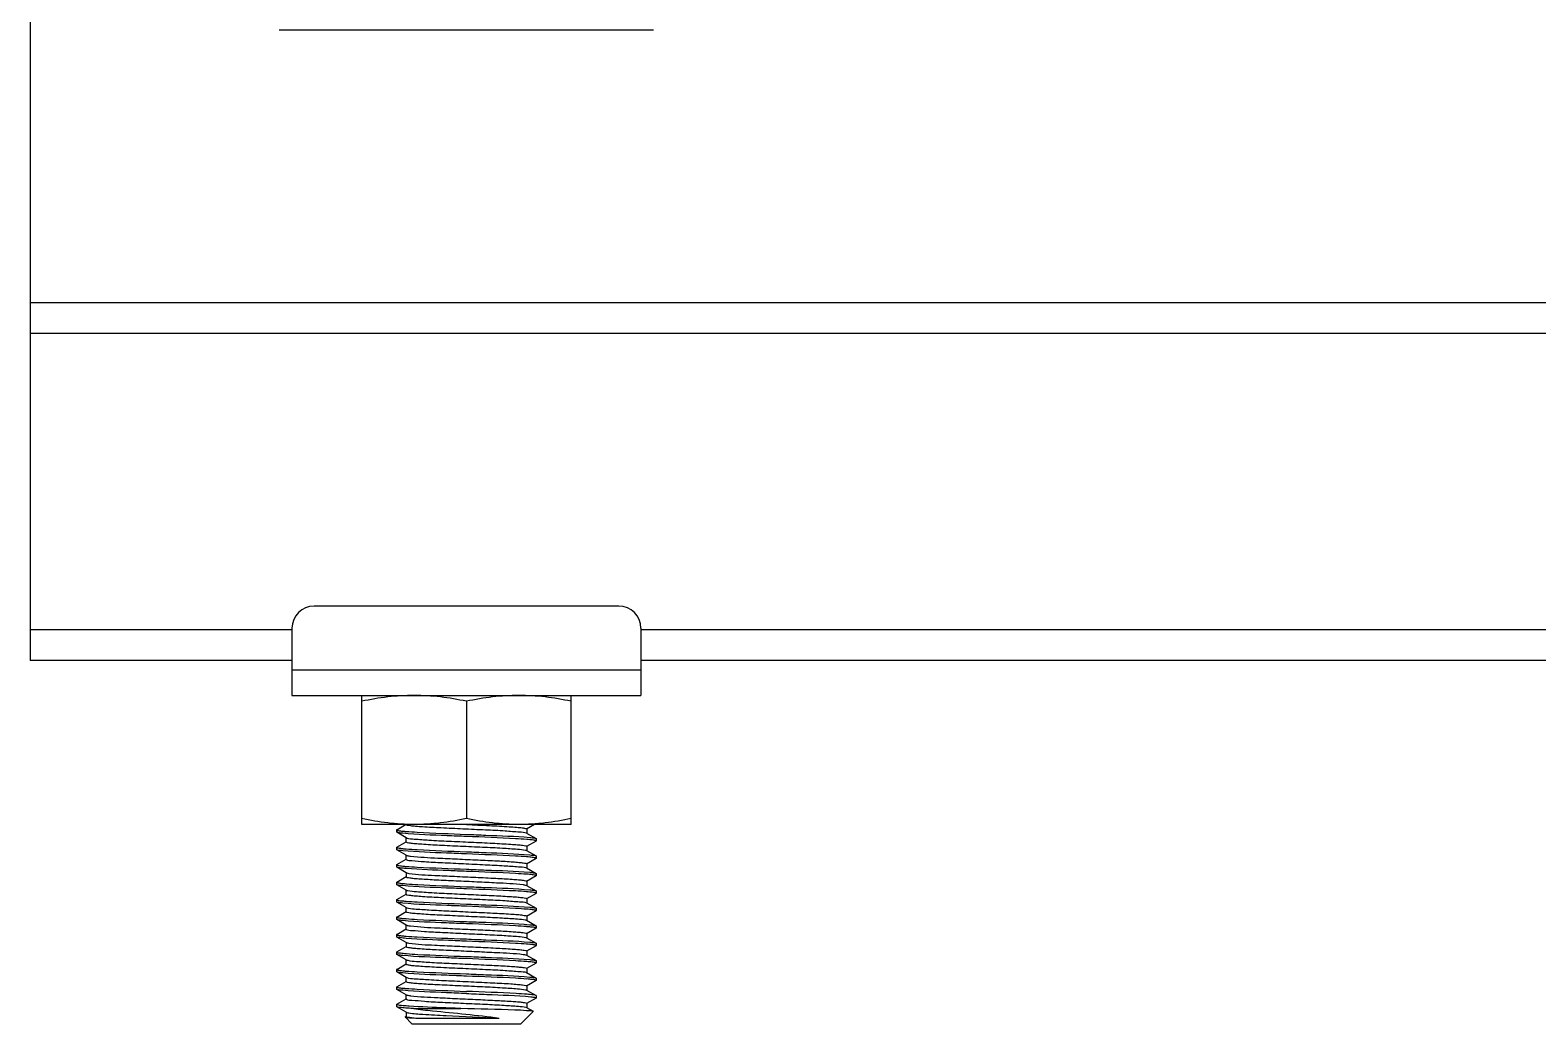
# Model space of a CAD drawing. Extents: x 27938 to 1507990, y 110129 to 923079.
# Drawn here: x 663537 to 664950, y 364663 to 365595 of the extents above; entities that cross this region are included whole.
import ezdxf

# ---------------------------------------------------------------- set-up
doc = ezdxf.new("R2010")
doc.units = 0
doc.header["$LTSCALE"] = 1000
doc.header["$MEASUREMENT"] = 0

msp = doc.modelspace()

# ---------------------------------------------------------------- linework, layer by layer
at = {"color": 7}
msp.add_line((663537.5, 365645.6), (663537.5, 365003.7), dxfattribs=at)
for p, q in [((664121.8, 365594.5), (663770.9, 365594.5)), ((670294.6, 365338.9), (663537.5, 365338.9)), ((670294.6, 365310.3), (663537.5, 365310.3)), ((664089.1, 365054.7), (663803.6, 365054.7)), ((663782.8, 365032.3), (663537.5, 365032.3)), ((663782.8, 365033.9), (663782.8, 364970.9)), ((664109.9, 365033.9), (664109.9, 364970.9)), ((669721.9, 365032.3), (664109.9, 365032.3)), ((663782.8, 365003.7), (663537.5, 365003.7)), ((669721.9, 365003.7), (664109.9, 365003.7)), ((664109.9, 364994.5), (663782.8, 364994.5)), ((663782.8, 364970.9), (664109.9, 364970.9)), ((663848.2, 364849.9), (663848.2, 364970.9)), ((663946.3, 364965.4), (663946.3, 364855.4)), ((664044.5, 364849.9), (664044.5, 364970.9)), ((664044.5, 364849.9), (663848.2, 364849.9)), ((663881.1, 364845), (663880.9, 364844.8)), ((663880.9, 364844.8), (663880.9, 364842.8)), ((663881.1, 364845), (663889.9, 364850.1)), ((664010.1, 364849.9), (664002.7, 364845.6)), ((664002.9, 364845.8), (664002.9, 364841.7)), ((663881.1, 364842.6), (663880.9, 364842.8)), ((663889.9, 364837.4), (663881.1, 364842.6)), ((663881.1, 364828.6), (663889.9, 364833.8)), ((663889.8, 364833.6), (663889.8, 364837.6)), ((664002.5, 364842), (664002.7, 364841.9)), ((664002.7, 364841.9), (664011.6, 364836.8)), ((664011.6, 364834.4), (664002.7, 364829.3)), ((664011.6, 364836.8), (664011.8, 364836.6)), ((664011.6, 364834.4), (664011.8, 364834.6)), ((664011.8, 364836.6), (664011.8, 364834.6)), ((663881.1, 364828.6), (663880.9, 364828.4)), ((663880.9, 364828.4), (663880.9, 364826.4)), ((663881.1, 364826.2), (663880.9, 364826.4)), ((663889.9, 364821.1), (663881.1, 364826.2)), ((663881.1, 364812.3), (663889.9, 364817.4)), ((663889.8, 364817.2), (663889.8, 364821.3)), ((663889.9, 364821.1), (663890.2, 364821)), ((664002.7, 364825.6), (664011.6, 364820.5)), ((664011.6, 364818), (664002.7, 364812.9)), ((664002.9, 364829.5), (664002.9, 364825.4)), ((664011.6, 364820.5), (664011.8, 364820.3)), ((664011.6, 364818), (664011.8, 364818.2)), ((664011.8, 364820.3), (664011.8, 364818.2)), ((663881.1, 364812.3), (663880.9, 364812.1)), ((663880.9, 364812.1), (663880.9, 364810)), ((663881.1, 364809.9), (663880.9, 364810)), ((663889.9, 364804.7), (663881.1, 364809.9)), ((663889.8, 364804.9), (663889.8, 364800.8)), ((664002.7, 364809.2), (664011.6, 364804.1)), ((664002.9, 364813.1), (664002.9, 364809)), ((664011.6, 364804.1), (664011.8, 364803.9)), ((664011.8, 364803.9), (664011.8, 364801.9)), ((663881.1, 364795.9), (663880.9, 364795.7)), ((663880.9, 364795.7), (663880.9, 364793.7)), ((663881.1, 364793.5), (663880.9, 364793.7)), ((663881.1, 364795.9), (663889.9, 364801.1)), ((663889.9, 364788.4), (663881.1, 364793.5)), ((663889.8, 364784.5), (663889.8, 364788.6)), ((664011.6, 364801.7), (664002.7, 364796.6)), ((664002.7, 364792.9), (664011.6, 364787.7)), ((664002.9, 364796.8), (664002.9, 364792.7)), ((664011.6, 364801.7), (664011.8, 364801.9)), ((663881.1, 364779.6), (663880.9, 364779.4)), ((663880.9, 364779.4), (663880.9, 364777.3)), ((663881.1, 364777.2), (663880.9, 364777.3)), ((663881.1, 364779.6), (663889.9, 364784.7)), ((663889.9, 364772), (663881.1, 364777.2)), ((664002.5, 364776.6), (664002.7, 364776.5)), ((664011.6, 364785.3), (664002.7, 364780.2)), ((664002.7, 364776.5), (664011.6, 364771.4)), ((664002.9, 364780.4), (664002.9, 364776.3)), ((664011.6, 364787.7), (664011.8, 364787.6)), ((664011.6, 364785.3), (664011.8, 364785.5)), ((664011.8, 364787.6), (664011.8, 364785.5)), ((663881.1, 364763.2), (663880.9, 364763)), ((663880.9, 364763), (663880.9, 364761)), ((663881.1, 364760.8), (663880.9, 364761)), ((663881.1, 364763.2), (663889.9, 364768.3)), ((663889.9, 364755.7), (663881.1, 364760.8)), ((663889.8, 364768.1), (663889.8, 364772.2)), ((664011.6, 364769), (664002.7, 364763.8)), ((664002.7, 364760.2), (664011.6, 364755)), ((664002.9, 364764.1), (664002.9, 364760)), ((664011.6, 364771.4), (664011.8, 364771.2)), ((664011.6, 364769), (664011.8, 364769.2)), ((664011.8, 364771.2), (664011.8, 364769.2)), ((663881.1, 364746.9), (663880.9, 364746.7)), ((663880.9, 364746.7), (663880.9, 364744.6)), ((663881.1, 364746.9), (663889.9, 364752)), ((663889.8, 364751.8), (663889.8, 364755.9)), ((663889.9, 364755.7), (663890.2, 364755.6)), ((664011.6, 364752.6), (664002.7, 364747.5)), ((664002.9, 364747.7), (664002.9, 364743.6)), ((664011.6, 364755), (664011.8, 364754.9)), ((664011.6, 364752.6), (664011.8, 364752.8)), ((664011.8, 364754.9), (664011.8, 364752.8)), ((663881.1, 364744.4), (663880.9, 364744.6)), ((663889.9, 364739.3), (663881.1, 364744.4)), ((663881.1, 364730.5), (663889.9, 364735.6)), ((663889.8, 364739.5), (663889.8, 364735.4)), ((664002.7, 364743.8), (664011.6, 364738.7)), ((664011.6, 364736.3), (664002.7, 364731.1)), ((664011.6, 364738.7), (664011.8, 364738.5)), ((664011.6, 364736.3), (664011.8, 364736.5)), ((664011.8, 364738.5), (664011.8, 364736.5)), ((663881.1, 364730.5), (663880.9, 364730.3)), ((663880.9, 364730.3), (663880.9, 364728.3)), ((663881.1, 364728.1), (663880.9, 364728.3)), ((663889.9, 364723), (663881.1, 364728.1)), ((663881.1, 364714.1), (663889.9, 364719.3)), ((663889.8, 364719.1), (663889.8, 364723.2)), ((664002.7, 364727.5), (664011.6, 364722.3)), ((664011.6, 364719.9), (664002.7, 364714.8)), ((664002.9, 364731.3), (664002.9, 364727.3)), ((664011.6, 364722.3), (664011.8, 364722.1)), ((664011.6, 364719.9), (664011.8, 364720.1)), ((664011.8, 364722.1), (664011.8, 364720.1)), ((663881.1, 364714.1), (663880.9, 364714)), ((663880.9, 364714), (663880.9, 364711.9)), ((663881.1, 364711.7), (663880.9, 364711.9)), ((663889.9, 364706.6), (663881.1, 364711.7)), ((663889.8, 364702.7), (663889.8, 364706.8)), ((664002.5, 364711.2), (664002.7, 364711.1)), ((664002.7, 364711.1), (664011.6, 364706)), ((664011.6, 364703.6), (664002.7, 364698.4)), ((664002.9, 364715), (664002.9, 364710.9)), ((664011.6, 364706), (664011.8, 364705.8)), ((664011.6, 364703.6), (664011.8, 364703.7)), ((664011.8, 364705.8), (664011.8, 364703.7)), ((663881.1, 364697.8), (663880.9, 364697.6)), ((663880.9, 364697.6), (663880.9, 364695.6)), ((663881.1, 364695.4), (663880.9, 364695.6)), ((663881.1, 364697.8), (663889.9, 364702.9)), ((663889.9, 364690.2), (663881.1, 364695.4)), ((663889.8, 364686.4), (663889.8, 364690.5)), ((663889.9, 364690.2), (663890.2, 364690.1)), ((664002.7, 364694.7), (664011.6, 364689.6)), ((664002.9, 364698.6), (664002.9, 364694.5)), ((664011.8, 364689.4), (664011.6, 364689.6)), ((664011.8, 364689.4), (664011.8, 364687.4)), ((663880.9, 364681.3), (663881.1, 364681.4)), ((663880.9, 364681.3), (663880.9, 364679.2)), ((663881.1, 364679), (663880.9, 364679.2)), ((663881.1, 364681.4), (663889.9, 364686.6)), ((663889.9, 364673.9), (663881.1, 364679)), ((663896.6, 364677.4), (663941.2, 364677.4)), ((664011.6, 364687.2), (664002.7, 364682.1)), ((664002.7, 364678.4), (664009, 364674.8)), ((664002.9, 364682.3), (664002.9, 364678.2)), ((664011.8, 364687.4), (664011.6, 364687.2)), ((663888.9, 364669.6), (663888.8, 364669.5)), ((663895.2, 364663.1), (663888.8, 364669.5)), ((663888.9, 364669.6), (663889.9, 364670.2)), ((663889.8, 364674.1), (663889.8, 364670)), ((663895.2, 364663.1), (663997.4, 364663.1)), ((663898.8, 364668.5), (663977, 364668.5)), ((663997.4, 364663.1), (664009, 364674.6)), ((664009, 364674.6), (664009, 364674.8))]:
    msp.add_line(p, q)
for centre, radius, start, end in [((663803.6, 365033.9), 20.8, 90, 180), ((664089.1, 365033.9), 20.8, 0, 90), ((663903.5, 365019), 176.1, 264.4922, 265.5586), ((663988.5, 364652.1), 184.4, 84.6378, 85.5439), ((663903.6, 365003.5), 177, 264.5118, 265.5533), ((663988.3, 364633.9), 186.3, 84.669, 85.543), ((663903.5, 364986), 175.9, 264.491, 265.556), ((664000.4, 364803.4), 6.24, 73.8589, 74.9069), ((663988.2, 364616.5), 187.4, 84.6853, 85.5419), ((663909.5, 365043.7), 250.2, 265.4503, 265.5766), ((663903.5, 364953.6), 176.1, 264.4922, 265.5586), ((663988.4, 364602.7), 184.7, 84.6443, 85.543), ((663903.6, 364938.1), 177, 264.5118, 265.5533), ((663988.5, 364586.7), 184.4, 84.6378, 85.5439), ((663903.5, 364920.6), 175.9, 264.491, 265.556), ((663988.3, 364568.4), 186.3, 84.669, 85.543), ((664000.4, 364738), 6.24, 73.8589, 74.9069), ((663988.2, 364551), 187.4, 84.6853, 85.5419), ((663909.5, 364978.3), 250.2, 265.4503, 265.5766), ((663988.4, 364537.3), 184.7, 84.6443, 85.543), ((663903.5, 364888.1), 176.1, 264.4922, 265.5586), ((663988.5, 364521.3), 184.4, 84.6378, 85.5439), ((663903.6, 364872.7), 177, 264.5118, 265.5533), ((664000.4, 364672.6), 6.24, 73.8589, 74.9069)]:
    msp.add_arc(centre, radius, start, end)
for points, knots in [([(663897.3, 364970.9), (663889, 364970.9), (663872.5, 364969.9), (663856.3, 364967.1), (663848.2, 364965.4)], [0, 0, 0, 0, 0.499234, 1, 1, 1, 1]), ([(663946.3, 364965.4), (663938.3, 364967.1), (663922, 364969.9), (663905.5, 364970.9), (663897.3, 364970.9)], [0, 0, 0, 0, 0.500766, 1, 1, 1, 1]), ([(663995.4, 364970.9), (663987.2, 364970.9), (663970.7, 364969.9), (663954.4, 364967.1), (663946.3, 364965.4)], [0, 0, 0, 0, 0.499234, 1, 1, 1, 1]), ([(664044.5, 364965.4), (664036.4, 364967.1), (664020.1, 364969.9), (664003.6, 364970.9), (663995.4, 364970.9)], [0, 0, 0, 0, 0.500766, 1, 1, 1, 1]), ([(663897.3, 364849.9), (663889, 364849.9), (663872.5, 364850.9), (663856.3, 364853.7), (663848.2, 364855.4)], [0, 0, 0, 0, 0.499234, 1, 1, 1, 1]), ([(663880.9, 364844.8), (663880.9, 364844.7), (663881.2, 364844.6), (663881.4, 364844.5), (663881.5, 364844.4)], [0, 0, 0, 0, 0.322656, 1, 1, 1, 1]), ([(663889.8, 364849.9), (663889.8, 364849.5), (663891.8, 364849.3), (663894.2, 364848.8), (663899.3, 364848.4), (663908.7, 364847.7), (663923.6, 364846.9), (663943.2, 364846), (663963.3, 364845), (663981, 364844.3), (663993.7, 364843.1), (664000.5, 364842.8), (664002.5, 364842)], [0, 0, 0, 0, 0.009911, 0.036684, 0.079861, 0.138026, 0.290611, 0.473012, 0.659513, 0.823824, 0.942824, 1, 1, 1, 1]), ([(663946.3, 364855.4), (663938.3, 364853.7), (663922, 364850.9), (663905.5, 364849.9), (663897.3, 364849.9)], [0, 0, 0, 0, 0.500766, 1, 1, 1, 1]), ([(663995.4, 364849.9), (663987.2, 364849.9), (663970.7, 364850.9), (663954.4, 364853.7), (663946.3, 364855.4)], [0, 0, 0, 0, 0.499234, 1, 1, 1, 1]), ([(663946.3, 364849.9), (663953.6, 364849.6), (663966.8, 364849), (663982.7, 364848.2), (663992.7, 364847.4), (663998.2, 364847), (664000.8, 364846.4), (664002.9, 364846.2), (664002.9, 364845.8)], [0, 0, 0, 0, 0.381423, 0.704927, 0.829053, 0.921512, 0.978868, 1, 1, 1, 1]), ([(664044.5, 364855.4), (664036.4, 364853.7), (664020.1, 364850.9), (664003.6, 364849.9), (663995.4, 364849.9)], [0, 0, 0, 0, 0.500766, 1, 1, 1, 1]), ([(663886.7, 364841.7), (663885.9, 364841.7), (663884.1, 364842), (663882.1, 364842), (663881.1, 364842.6)], [0, 0, 0, 0, 0.378132, 1, 1, 1, 1]), ([(663881.5, 364844.4), (663881.8, 364844.4), (663883.5, 364844), (663885.2, 364843.8), (663886.6, 364843.7)], [0, 0, 0, 0, 0.159145, 1, 1, 1, 1]), ([(663946.3, 364838.7), (663940.2, 364838.9), (663920.3, 364839.8), (663900.3, 364840.3), (663886.7, 364841.7)], [0, 0, 0, 0, 0.310323, 1, 1, 1, 1]), ([(663889.8, 364833.6), (663889.8, 364833.2), (663891.6, 364833), (663893.9, 364832.5), (663898.8, 364832.1), (663907.8, 364831.4), (663922.1, 364830.6), (663941.1, 364829.7), (663960.8, 364828.8), (663978.6, 364828), (663992, 364827), (663999.3, 364826.5), (664001.8, 364825.9)], [0, 0, 0, 0, 0.00951, 0.035123, 0.076469, 0.132247, 0.279239, 0.456494, 0.640275, 0.805971, 0.931424, 1, 1, 1, 1]), ([(663889.9, 364843.4), (663893.3, 364843.2), (663912.2, 364842), (663931, 364841.3), (663946.3, 364840.7)], [0, 0, 0, 0, 0.184477, 1, 1, 1, 1]), ([(663889.9, 364837.4), (663890, 364837.4), (663890.2, 364837.3), (663890.4, 364837.3), (663890.4, 364837.2)], [0, 0, 0, 0, 0.430479, 1, 1, 1, 1]), ([(663890.4, 364837.2), (663892.7, 364836.6), (663899.8, 364836.2), (663912.8, 364835.1), (663930.6, 364834.3), (663950.5, 364833.4), (663969.8, 364832.5), (663984.5, 364831.7), (663993.6, 364831), (663998.6, 364830.6), (664001, 364830.1), (664002.9, 364829.8), (664002.9, 364829.5)], [0, 0, 0, 0, 0.062951, 0.18524, 0.350271, 0.535399, 0.715185, 0.864922, 0.92187, 0.964113, 0.990297, 1, 1, 1, 1]), ([(663946.3, 364840.7), (663952.4, 364840.5), (663972.2, 364839.6), (663992.1, 364839), (664005.7, 364837.8)], [0, 0, 0, 0, 0.308852, 1, 1, 1, 1]), ([(664002.8, 364836), (663999.3, 364836.2), (663980.5, 364837.4), (663961.7, 364838.1), (663946.3, 364838.7)], [0, 0, 0, 0, 0.18453, 1, 1, 1, 1]), ([(664005.7, 364837.8), (664006.4, 364837.7), (664008.4, 364837.4), (664010.5, 364837.4), (664011.6, 364836.8)], [0, 0, 0, 0, 0.37931, 1, 1, 1, 1]), ([(664011, 364835), (664010.7, 364835), (664009, 364835.4), (664007.2, 364835.6), (664005.7, 364835.7)], [0, 0, 0, 0, 0.163145, 1, 1, 1, 1]), ([(664011.8, 364834.6), (664011.8, 364834.7), (664011.5, 364834.9), (664011.2, 364834.9), (664011, 364835)], [0, 0, 0, 0, 0.315061, 1, 1, 1, 1]), ([(663880.9, 364828.4), (663880.9, 364828.4), (663881.2, 364828.2), (663881.4, 364828.1), (663881.5, 364828.1)], [0, 0, 0, 0, 0.322005, 1, 1, 1, 1]), ([(663886.6, 364825.3), (663885.9, 364825.4), (663884.1, 364825.6), (663882.1, 364825.6), (663881.1, 364826.2)], [0, 0, 0, 0, 0.377931, 1, 1, 1, 1]), ([(663881.5, 364828.1), (663881.8, 364828), (663883.5, 364827.7), (663885.2, 364827.5), (663886.7, 364827.3)], [0, 0, 0, 0, 0.159397, 1, 1, 1, 1]), ([(663946.3, 364822.3), (663940.1, 364822.6), (663920.2, 364823.4), (663900.3, 364824), (663886.6, 364825.3)], [0, 0, 0, 0, 0.310595, 1, 1, 1, 1]), ([(663889.8, 364817.2), (663889.8, 364817.2), (663889.8, 364817.1), (663889.9, 364817), (663889.9, 364817)], [0, 0, 0, 0, 0.402304, 1, 1, 1, 1]), ([(663889.9, 364827.1), (663893.3, 364826.8), (663912.1, 364825.7), (663931, 364825), (663946.3, 364824.4)], [0, 0, 0, 0, 0.184455, 1, 1, 1, 1]), ([(663889.9, 364817), (663891.5, 364816.1), (663897.5, 364816.1), (663908.5, 364814.8), (663924.9, 364814.2), (663943.8, 364813.2), (663963.1, 364812.3), (663980.2, 364811.5), (663992.9, 364810.5), (663999.8, 364810.1), (664002.1, 364809.5)], [0, 0, 0, 0, 0.046973, 0.152409, 0.303029, 0.479455, 0.658932, 0.818305, 0.937036, 1, 1, 1, 1]), ([(663890.2, 364821), (663890.4, 364820.9), (663891.6, 364820.6), (663892.9, 364820.4), (663894, 364820.3)], [0, 0, 0, 0, 0.158312, 1, 1, 1, 1]), ([(663894, 364820.3), (663902.4, 364819.3), (663917.1, 364818.6), (663938.2, 364817.6), (663956.8, 364816.7), (663974.2, 364815.9), (663987, 364815.2), (663995, 364814.5), (663999.2, 364814.1), (664001.3, 364813.7), (664002.9, 364813.4), (664002.9, 364813.1)], [0, 0, 0, 0, 0.234088, 0.402448, 0.579889, 0.745639, 0.880314, 0.930897, 0.968237, 0.991317, 1, 1, 1, 1]), ([(663946.3, 364824.4), (663952.5, 364824.1), (663972.2, 364823.3), (663992.1, 364822.7), (664005.7, 364821.4)], [0, 0, 0, 0, 0.308927, 1, 1, 1, 1]), ([(664002.8, 364819.6), (663999.3, 364819.9), (663980.5, 364821), (663961.7, 364821.7), (663946.3, 364822.3)], [0, 0, 0, 0, 0.184554, 1, 1, 1, 1]), ([(664001.8, 364825.9), (664002, 364825.8), (664002.3, 364825.8), (664002.6, 364825.7), (664002.7, 364825.6)], [0, 0, 0, 0, 0.59312, 1, 1, 1, 1]), ([(664011.1, 364818.6), (664010.8, 364818.7), (664009, 364819), (664007.2, 364819.2), (664005.6, 364819.4)], [0, 0, 0, 0, 0.159617, 1, 1, 1, 1]), ([(664005.7, 364821.4), (664006.5, 364821.3), (664008.4, 364821.1), (664010.5, 364821.1), (664011.6, 364820.5)], [0, 0, 0, 0, 0.379296, 1, 1, 1, 1]), ([(664011.8, 364818.2), (664011.8, 364818.3), (664011.5, 364818.5), (664011.3, 364818.6), (664011.1, 364818.6)], [0, 0, 0, 0, 0.317967, 1, 1, 1, 1]), ([(663880.9, 364812.1), (663880.9, 364812), (663881.1, 364811.8), (663881.4, 364811.8), (663881.5, 364811.7)], [0, 0, 0, 0, 0.324871, 1, 1, 1, 1]), ([(663890, 364808.7), (663887.9, 364808.8), (663885, 364809.2), (663881.9, 364809.4), (663881.1, 364809.9)], [0, 0, 0, 0, 0.683734, 1, 1, 1, 1]), ([(663881.5, 364811.7), (663881.8, 364811.7), (663883.5, 364811.3), (663885.2, 364811.1), (663886.6, 364811)], [0, 0, 0, 0, 0.157623, 1, 1, 1, 1]), ([(663889.9, 364810.7), (663893.3, 364810.4), (663912.1, 364809.3), (663931, 364808.6), (663946.3, 364808)], [0, 0, 0, 0, 0.184436, 1, 1, 1, 1]), ([(663889.9, 364804.7), (663890.1, 364804.7), (663890.9, 364804.4), (663891.7, 364804.2), (663892.5, 364804.1)], [0, 0, 0, 0, 0.147905, 1, 1, 1, 1]), ([(663946.3, 364806), (663940.7, 364806.2), (663921.9, 364807), (663903.1, 364807.6), (663890, 364808.7)], [0, 0, 0, 0, 0.297863, 1, 1, 1, 1]), ([(663892.5, 364804.1), (663900.5, 364802.9), (663914.8, 364802.4), (663935.6, 364801.3), (663954.7, 364800.5), (663972.7, 364799.6), (663986.2, 364798.9), (663994.5, 364798.2), (663999, 364797.8), (664001.2, 364797.3), (664002.9, 364797.1), (664002.9, 364796.8)], [0, 0, 0, 0, 0.218787, 0.386207, 0.566108, 0.736243, 0.875583, 0.928118, 0.966979, 0.991, 1, 1, 1, 1]), ([(663946.3, 364808), (663952.4, 364807.8), (663972.2, 364806.9), (663992, 364806.3), (664005.6, 364805.1)], [0, 0, 0, 0, 0.308576, 1, 1, 1, 1]), ([(664002.8, 364803.3), (663999.3, 364803.5), (663980.5, 364804.7), (663961.7, 364805.3), (663946.3, 364806)], [0, 0, 0, 0, 0.184575, 1, 1, 1, 1]), ([(664002.2, 364809.4), (664002.3, 364809.4), (664002.5, 364809.4), (664002.7, 364809.3), (664002.7, 364809.2)], [0, 0, 0, 0, 0.572041, 1, 1, 1, 1]), ([(664005.6, 364805.1), (664006.4, 364805), (664008.4, 364804.7), (664010.5, 364804.7), (664011.6, 364804.1)], [0, 0, 0, 0, 0.37952, 1, 1, 1, 1]), ([(664011, 364802.3), (664010.7, 364802.3), (664008.9, 364802.7), (664007.1, 364802.9), (664005.6, 364803)], [0, 0, 0, 0, 0.163234, 1, 1, 1, 1]), ([(664011.8, 364801.9), (664011.8, 364802), (664011.4, 364802.2), (664011.2, 364802.2), (664011, 364802.3)], [0, 0, 0, 0, 0.313847, 1, 1, 1, 1]), ([(663880.9, 364795.7), (663880.9, 364795.7), (663881.7, 364795.1), (663882.4, 364795.2), (663883.1, 364795.1)], [0, 0, 0, 0, 0.093121, 1, 1, 1, 1]), ([(663886.6, 364792.6), (663885.9, 364792.7), (663884.1, 364792.9), (663882.1, 364792.9), (663881.1, 364793.5)], [0, 0, 0, 0, 0.377935, 1, 1, 1, 1]), ([(663883.1, 364795.1), (663883.6, 364795), (663885.7, 364794.7), (663887.9, 364794.5), (663889.7, 364794.4)], [0, 0, 0, 0, 0.190828, 1, 1, 1, 1]), ([(663946.3, 364789.6), (663940.1, 364789.9), (663920.2, 364790.7), (663900.3, 364791.3), (663886.6, 364792.6)], [0, 0, 0, 0, 0.310578, 1, 1, 1, 1]), ([(663889.8, 364800.8), (663889.8, 364800.5), (663891.4, 364800.3), (663893.5, 364799.8), (663897.9, 364799.4), (663906.1, 364798.8), (663919.2, 364798), (663936.9, 364797.2), (663955.8, 364796.4), (663976.8, 364795.2), (663991.3, 364794.7), (663999.5, 364793.6)], [0, 0, 0, 0, 0.00884, 0.032379, 0.070466, 0.122006, 0.258971, 0.426878, 0.605536, 0.773444, 1, 1, 1, 1]), ([(663889.9, 364788.4), (663890.1, 364788.3), (663890.6, 364788.1), (663891, 364788), (663891.3, 364788)], [0, 0, 0, 0, 0.388593, 1, 1, 1, 1]), ([(663890.2, 364794.3), (663893.7, 364794.1), (663912.4, 364792.9), (663931.1, 364792.3), (663946.3, 364791.6)], [0, 0, 0, 0, 0.18595, 1, 1, 1, 1]), ([(663891.3, 364788), (663894, 364787.4), (663901.6, 364786.9), (663915.3, 364785.9), (663933.1, 364785.1), (663952.6, 364784.2), (663971.3, 364783.3), (663985.3, 364782.6), (663994.1, 364781.9), (663998.8, 364781.5), (664001.1, 364781), (664002.9, 364780.8), (664002.9, 364780.4)], [0, 0, 0, 0, 0.074051, 0.202548, 0.368862, 0.551322, 0.726125, 0.870472, 0.925123, 0.96561, 0.990669, 1, 1, 1, 1]), ([(663946.3, 364791.6), (663952.4, 364791.4), (663972.2, 364790.6), (663992, 364790), (664005.6, 364788.7)], [0, 0, 0, 0, 0.308379, 1, 1, 1, 1]), ([(664002.8, 364786.9), (663999.3, 364787.2), (663980.5, 364788.3), (663961.7, 364789), (663946.3, 364789.6)], [0, 0, 0, 0, 0.184524, 1, 1, 1, 1]), ([(663999.5, 364793.6), (663999.9, 364793.5), (664001, 364793.3), (664002.1, 364793.2), (664002.7, 364792.9)], [0, 0, 0, 0, 0.360643, 1, 1, 1, 1]), ([(664005.6, 364788.7), (664006.3, 364788.6), (664008.3, 364788.4), (664010.5, 364788.4), (664011.6, 364787.7)], [0, 0, 0, 0, 0.379704, 1, 1, 1, 1]), ([(663880.9, 364779.4), (663880.9, 364779.3), (663881.2, 364779.1), (663881.4, 364779.1), (663881.5, 364779)], [0, 0, 0, 0, 0.322656, 1, 1, 1, 1]), ([(663886.7, 364776.2), (663885.9, 364776.3), (663884.1, 364776.6), (663882.1, 364776.6), (663881.1, 364777.2)], [0, 0, 0, 0, 0.378132, 1, 1, 1, 1]), ([(663881.5, 364779), (663881.8, 364778.9), (663883.5, 364778.6), (663885.2, 364778.4), (663886.6, 364778.3)], [0, 0, 0, 0, 0.159145, 1, 1, 1, 1]), ([(663946.3, 364773.3), (663940.2, 364773.5), (663920.3, 364774.3), (663900.3, 364774.9), (663886.7, 364776.2)], [0, 0, 0, 0, 0.310323, 1, 1, 1, 1]), ([(663889.8, 364784.5), (663889.8, 364784.1), (663891.8, 364783.9), (663894.2, 364783.4), (663899.3, 364783), (663908.7, 364782.2), (663923.6, 364781.5), (663943.2, 364780.6), (663963.3, 364779.6), (663981, 364778.8), (663993.7, 364777.6), (664000.5, 364777.4), (664002.5, 364776.6)], [0, 0, 0, 0, 0.009911, 0.036684, 0.079861, 0.138026, 0.290611, 0.473012, 0.659513, 0.823824, 0.942824, 1, 1, 1, 1]), ([(663889.9, 364778), (663893.3, 364777.7), (663912.2, 364776.6), (663931, 364775.9), (663946.3, 364775.3)], [0, 0, 0, 0, 0.184477, 1, 1, 1, 1]), ([(663946.3, 364775.3), (663952.4, 364775.1), (663972.2, 364774.2), (663992.1, 364773.6), (664005.7, 364772.3)], [0, 0, 0, 0, 0.308852, 1, 1, 1, 1]), ([(664011.1, 364785.9), (664010.8, 364786), (664009, 364786.3), (664007.2, 364786.5), (664005.7, 364786.6)], [0, 0, 0, 0, 0.159226, 1, 1, 1, 1]), ([(664011.8, 364785.5), (664011.8, 364785.6), (664011.5, 364785.8), (664011.3, 364785.8), (664011.1, 364785.9)], [0, 0, 0, 0, 0.318631, 1, 1, 1, 1]), ([(663880.9, 364763), (663880.9, 364762.9), (663881.2, 364762.8), (663881.4, 364762.7), (663881.5, 364762.7)], [0, 0, 0, 0, 0.322005, 1, 1, 1, 1]), ([(663886.6, 364759.9), (663885.9, 364760), (663884.1, 364760.2), (663882.1, 364760.2), (663881.1, 364760.8)], [0, 0, 0, 0, 0.377931, 1, 1, 1, 1]), ([(663881.5, 364762.7), (663881.8, 364762.6), (663883.5, 364762.2), (663885.2, 364762.1), (663886.7, 364761.9)], [0, 0, 0, 0, 0.159397, 1, 1, 1, 1]), ([(663946.3, 364756.9), (663940.1, 364757.1), (663920.2, 364758), (663900.3, 364758.6), (663886.6, 364759.9)], [0, 0, 0, 0, 0.310595, 1, 1, 1, 1]), ([(663889.8, 364768.1), (663889.8, 364767.8), (663891.6, 364767.6), (663893.9, 364767), (663898.8, 364766.7), (663907.8, 364765.9), (663922.1, 364765.2), (663941.1, 364764.3), (663960.8, 364763.4), (663978.6, 364762.5), (663992, 364761.6), (663999.3, 364761.1), (664001.8, 364760.5)], [0, 0, 0, 0, 0.00951, 0.035123, 0.076469, 0.132247, 0.279239, 0.456494, 0.640275, 0.805971, 0.931424, 1, 1, 1, 1]), ([(663889.9, 364772), (663890, 364772), (663890.2, 364771.9), (663890.4, 364771.9), (663890.4, 364771.8)], [0, 0, 0, 0, 0.430479, 1, 1, 1, 1]), ([(663889.9, 364761.7), (663893.3, 364761.4), (663912.1, 364760.2), (663931, 364759.6), (663946.3, 364758.9)], [0, 0, 0, 0, 0.184455, 1, 1, 1, 1]), ([(663890.4, 364771.8), (663892.7, 364771.1), (663899.8, 364770.7), (663912.8, 364769.7), (663930.6, 364768.9), (663950.5, 364767.9), (663969.8, 364767), (663984.5, 364766.3), (663993.6, 364765.6), (663998.6, 364765.2), (664001, 364764.6), (664002.9, 364764.4), (664002.9, 364764.1)], [0, 0, 0, 0, 0.062951, 0.18524, 0.350271, 0.535399, 0.715185, 0.864922, 0.92187, 0.964113, 0.990297, 1, 1, 1, 1]), ([(664002.8, 364770.5), (663999.3, 364770.8), (663980.5, 364772), (663961.7, 364772.6), (663946.3, 364773.3)], [0, 0, 0, 0, 0.18453, 1, 1, 1, 1]), ([(664001.8, 364760.5), (664002, 364760.4), (664002.3, 364760.3), (664002.6, 364760.2), (664002.7, 364760.2)], [0, 0, 0, 0, 0.59312, 1, 1, 1, 1]), ([(664005.7, 364772.3), (664006.4, 364772.3), (664008.4, 364772), (664010.5, 364772), (664011.6, 364771.4)], [0, 0, 0, 0, 0.37931, 1, 1, 1, 1]), ([(664011, 364769.6), (664010.7, 364769.6), (664009, 364770), (664007.2, 364770.1), (664005.7, 364770.3)], [0, 0, 0, 0, 0.163145, 1, 1, 1, 1]), ([(664011.8, 364769.2), (664011.8, 364769.3), (664011.5, 364769.4), (664011.2, 364769.5), (664011, 364769.6)], [0, 0, 0, 0, 0.315061, 1, 1, 1, 1]), ([(663880.9, 364746.7), (663880.9, 364746.6), (663881.1, 364746.4), (663881.4, 364746.4), (663881.5, 364746.3)], [0, 0, 0, 0, 0.324871, 1, 1, 1, 1]), ([(663881.5, 364746.3), (663881.8, 364746.2), (663883.5, 364745.9), (663885.2, 364745.7), (663886.6, 364745.6)], [0, 0, 0, 0, 0.157623, 1, 1, 1, 1]), ([(663889.8, 364751.8), (663889.8, 364751.7), (663889.8, 364751.7), (663889.9, 364751.6), (663889.9, 364751.6)], [0, 0, 0, 0, 0.402304, 1, 1, 1, 1]), ([(663889.9, 364751.6), (663891.5, 364750.7), (663897.5, 364750.7), (663908.5, 364749.4), (663924.9, 364748.8), (663943.8, 364747.8), (663963.1, 364746.9), (663980.2, 364746.1), (663992.9, 364745.1), (663999.8, 364744.7), (664002.1, 364744.1)], [0, 0, 0, 0, 0.046973, 0.152409, 0.303029, 0.479455, 0.658932, 0.818305, 0.937036, 1, 1, 1, 1]), ([(663890.2, 364755.6), (663890.4, 364755.5), (663891.6, 364755.1), (663892.9, 364755), (663894, 364754.9)], [0, 0, 0, 0, 0.158312, 1, 1, 1, 1]), ([(663894, 364754.9), (663902.4, 364753.8), (663917.1, 364753.2), (663938.2, 364752.1), (663956.8, 364751.3), (663974.2, 364750.5), (663987, 364749.7), (663995, 364749.1), (663999.2, 364748.7), (664001.3, 364748.3), (664002.9, 364748), (664002.9, 364747.7)], [0, 0, 0, 0, 0.234088, 0.402448, 0.579889, 0.745639, 0.880314, 0.930897, 0.968237, 0.991317, 1, 1, 1, 1]), ([(663946.3, 364758.9), (663952.5, 364758.7), (663972.2, 364757.9), (663992.1, 364757.3), (664005.7, 364756)], [0, 0, 0, 0, 0.308927, 1, 1, 1, 1]), ([(664002.8, 364754.2), (663999.3, 364754.5), (663980.5, 364755.6), (663961.7, 364756.3), (663946.3, 364756.9)], [0, 0, 0, 0, 0.184554, 1, 1, 1, 1]), ([(664011.1, 364753.2), (664010.8, 364753.3), (664009, 364753.6), (664007.2, 364753.8), (664005.6, 364753.9)], [0, 0, 0, 0, 0.159617, 1, 1, 1, 1]), ([(664005.7, 364756), (664006.5, 364755.9), (664008.4, 364755.6), (664010.5, 364755.7), (664011.6, 364755)], [0, 0, 0, 0, 0.379296, 1, 1, 1, 1]), ([(664011.8, 364752.8), (664011.8, 364752.9), (664011.5, 364753.1), (664011.3, 364753.1), (664011.1, 364753.2)], [0, 0, 0, 0, 0.317967, 1, 1, 1, 1]), ([(663890, 364743.2), (663887.9, 364743.4), (663885, 364743.8), (663881.9, 364744), (663881.1, 364744.4)], [0, 0, 0, 0, 0.683734, 1, 1, 1, 1]), ([(663889.8, 364735.4), (663889.8, 364735.1), (663891.4, 364734.9), (663893.5, 364734.4), (663897.9, 364734), (663906.1, 364733.3), (663919.2, 364732.6), (663936.9, 364731.8), (663955.8, 364730.9), (663976.8, 364729.8), (663991.3, 364729.3), (663999.5, 364728.2)], [0, 0, 0, 0, 0.00884, 0.032379, 0.070466, 0.122006, 0.258971, 0.426878, 0.605536, 0.773444, 1, 1, 1, 1]), ([(663889.9, 364745.3), (663893.3, 364745), (663912.1, 364743.9), (663931, 364743.2), (663946.3, 364742.6)], [0, 0, 0, 0, 0.184436, 1, 1, 1, 1]), ([(663889.9, 364739.3), (663890.1, 364739.2), (663890.9, 364738.9), (663891.7, 364738.8), (663892.5, 364738.7)], [0, 0, 0, 0, 0.147905, 1, 1, 1, 1]), ([(663946.3, 364740.5), (663940.7, 364740.8), (663921.9, 364741.5), (663903.1, 364742.2), (663890, 364743.2)], [0, 0, 0, 0, 0.297863, 1, 1, 1, 1]), ([(663892.5, 364738.7), (663900.5, 364737.5), (663914.8, 364737), (663935.6, 364735.9), (663954.7, 364735.1), (663972.7, 364734.2), (663986.2, 364733.5), (663994.5, 364732.8), (663999, 364732.4), (664001.2, 364731.9), (664002.9, 364731.7), (664002.9, 364731.3)], [0, 0, 0, 0, 0.218787, 0.386207, 0.566108, 0.736243, 0.875583, 0.928118, 0.966979, 0.991, 1, 1, 1, 1]), ([(663946.3, 364742.6), (663952.4, 364742.3), (663972.2, 364741.5), (663992, 364740.9), (664005.6, 364739.6)], [0, 0, 0, 0, 0.308576, 1, 1, 1, 1]), ([(664002.8, 364737.8), (663999.3, 364738.1), (663980.5, 364739.2), (663961.7, 364739.9), (663946.3, 364740.5)], [0, 0, 0, 0, 0.184575, 1, 1, 1, 1]), ([(664002.2, 364744), (664002.3, 364744), (664002.5, 364743.9), (664002.7, 364743.9), (664002.7, 364743.8)], [0, 0, 0, 0, 0.572041, 1, 1, 1, 1]), ([(664005.6, 364739.6), (664006.4, 364739.6), (664008.4, 364739.3), (664010.5, 364739.3), (664011.6, 364738.7)], [0, 0, 0, 0, 0.37952, 1, 1, 1, 1]), ([(664011, 364736.8), (664010.7, 364736.9), (664008.9, 364737.3), (664007.1, 364737.4), (664005.6, 364737.6)], [0, 0, 0, 0, 0.163234, 1, 1, 1, 1]), ([(664011.8, 364736.5), (664011.8, 364736.5), (664011.4, 364736.7), (664011.2, 364736.8), (664011, 364736.8)], [0, 0, 0, 0, 0.313847, 1, 1, 1, 1]), ([(663880.9, 364730.3), (663880.9, 364730.2), (663881.7, 364729.7), (663882.4, 364729.7), (663883.1, 364729.6)], [0, 0, 0, 0, 0.093121, 1, 1, 1, 1]), ([(663886.6, 364727.2), (663885.9, 364727.2), (663884.1, 364727.5), (663882.1, 364727.5), (663881.1, 364728.1)], [0, 0, 0, 0, 0.377935, 1, 1, 1, 1]), ([(663883.1, 364729.6), (663883.6, 364729.6), (663885.7, 364729.3), (663887.9, 364729.1), (663889.7, 364729)], [0, 0, 0, 0, 0.190828, 1, 1, 1, 1]), ([(663946.3, 364724.2), (663940.1, 364724.4), (663920.2, 364725.3), (663900.3, 364725.8), (663886.6, 364727.2)], [0, 0, 0, 0, 0.310578, 1, 1, 1, 1]), ([(663889.8, 364719.1), (663889.8, 364718.7), (663891.8, 364718.5), (663894.2, 364717.9), (663899.3, 364717.5), (663908.7, 364716.8), (663923.6, 364716), (663943.2, 364715.1), (663963.3, 364714.2), (663981, 364713.4), (663993.7, 364712.2), (664000.5, 364712), (664002.5, 364711.2)], [0, 0, 0, 0, 0.009911, 0.036684, 0.079861, 0.138026, 0.290611, 0.473012, 0.659513, 0.823824, 0.942824, 1, 1, 1, 1]), ([(663889.9, 364723), (663890.1, 364722.9), (663890.6, 364722.7), (663891, 364722.6), (663891.3, 364722.6)], [0, 0, 0, 0, 0.388593, 1, 1, 1, 1]), ([(663890.2, 364728.9), (663893.7, 364728.6), (663912.4, 364727.5), (663931.1, 364726.8), (663946.3, 364726.2)], [0, 0, 0, 0, 0.18595, 1, 1, 1, 1]), ([(663891.3, 364722.6), (663894, 364722), (663901.6, 364721.5), (663915.3, 364720.5), (663933.1, 364719.7), (663952.6, 364718.8), (663971.3, 364717.9), (663985.3, 364717.2), (663994.1, 364716.5), (663998.8, 364716.1), (664001.1, 364715.6), (664002.9, 364715.3), (664002.9, 364715)], [0, 0, 0, 0, 0.074051, 0.202548, 0.368862, 0.551322, 0.726125, 0.870472, 0.925123, 0.96561, 0.990669, 1, 1, 1, 1]), ([(663946.3, 364726.2), (663952.4, 364726), (663972.2, 364725.1), (663992, 364724.6), (664005.6, 364723.3)], [0, 0, 0, 0, 0.308379, 1, 1, 1, 1]), ([(664002.8, 364721.5), (663999.3, 364721.7), (663980.5, 364722.9), (663961.7, 364723.6), (663946.3, 364724.2)], [0, 0, 0, 0, 0.184524, 1, 1, 1, 1]), ([(663999.5, 364728.2), (663999.9, 364728.1), (664001, 364727.9), (664002.1, 364727.8), (664002.7, 364727.5)], [0, 0, 0, 0, 0.360643, 1, 1, 1, 1]), ([(664005.6, 364723.3), (664006.3, 364723.2), (664008.3, 364722.9), (664010.5, 364723), (664011.6, 364722.3)], [0, 0, 0, 0, 0.379704, 1, 1, 1, 1]), ([(664011.1, 364720.5), (664010.8, 364720.5), (664009, 364720.9), (664007.2, 364721.1), (664005.7, 364721.2)], [0, 0, 0, 0, 0.159226, 1, 1, 1, 1]), ([(664011.8, 364720.1), (664011.8, 364720.2), (664011.5, 364720.4), (664011.3, 364720.4), (664011.1, 364720.5)], [0, 0, 0, 0, 0.318631, 1, 1, 1, 1]), ([(663880.9, 364714), (663880.9, 364713.9), (663881.2, 364713.7), (663881.4, 364713.7), (663881.5, 364713.6)], [0, 0, 0, 0, 0.322656, 1, 1, 1, 1]), ([(663886.7, 364710.8), (663885.9, 364710.9), (663884.1, 364711.2), (663882.1, 364711.2), (663881.1, 364711.7)], [0, 0, 0, 0, 0.378132, 1, 1, 1, 1]), ([(663881.5, 364713.6), (663881.8, 364713.5), (663883.5, 364713.2), (663885.2, 364713), (663886.6, 364712.9)], [0, 0, 0, 0, 0.159145, 1, 1, 1, 1]), ([(663946.3, 364707.8), (663940.2, 364708.1), (663920.3, 364708.9), (663900.3, 364709.5), (663886.7, 364710.8)], [0, 0, 0, 0, 0.310323, 1, 1, 1, 1]), ([(663889.9, 364712.6), (663893.3, 364712.3), (663912.2, 364711.2), (663931, 364710.5), (663946.3, 364709.9)], [0, 0, 0, 0, 0.184477, 1, 1, 1, 1]), ([(663889.9, 364706.6), (663890, 364706.6), (663890.2, 364706.5), (663890.4, 364706.4), (663890.4, 364706.4)], [0, 0, 0, 0, 0.430479, 1, 1, 1, 1]), ([(663890.4, 364706.4), (663892.7, 364705.7), (663899.8, 364705.3), (663912.8, 364704.3), (663930.6, 364703.5), (663950.5, 364702.5), (663969.8, 364701.6), (663984.5, 364700.9), (663993.6, 364700.1), (663998.6, 364699.7), (664001, 364699.2), (664002.9, 364699), (664002.9, 364698.6)], [0, 0, 0, 0, 0.062951, 0.18524, 0.350271, 0.535399, 0.715185, 0.864922, 0.92187, 0.964113, 0.990297, 1, 1, 1, 1]), ([(663946.3, 364709.9), (663952.4, 364709.6), (663972.2, 364708.8), (663992.1, 364708.2), (664005.7, 364706.9)], [0, 0, 0, 0, 0.308852, 1, 1, 1, 1]), ([(664002.8, 364705.1), (663999.3, 364705.4), (663980.5, 364706.5), (663961.7, 364707.2), (663946.3, 364707.8)], [0, 0, 0, 0, 0.18453, 1, 1, 1, 1]), ([(664005.7, 364706.9), (664006.4, 364706.8), (664008.4, 364706.6), (664010.5, 364706.6), (664011.6, 364706)], [0, 0, 0, 0, 0.37931, 1, 1, 1, 1]), ([(664011, 364704.1), (664010.7, 364704.2), (664009, 364704.6), (664007.2, 364704.7), (664005.7, 364704.9)], [0, 0, 0, 0, 0.163145, 1, 1, 1, 1]), ([(664011.8, 364703.7), (664011.8, 364703.8), (664011.5, 364704), (664011.2, 364704.1), (664011, 364704.1)], [0, 0, 0, 0, 0.315061, 1, 1, 1, 1]), ([(663880.9, 364697.6), (663880.9, 364697.5), (663881.2, 364697.4), (663881.4, 364697.3), (663881.5, 364697.2)], [0, 0, 0, 0, 0.322005, 1, 1, 1, 1]), ([(663886.6, 364694.5), (663885.9, 364694.5), (663884.1, 364694.8), (663882.1, 364694.8), (663881.1, 364695.4)], [0, 0, 0, 0, 0.377931, 1, 1, 1, 1]), ([(663881.5, 364697.2), (663881.8, 364697.2), (663883.5, 364696.8), (663885.2, 364696.6), (663886.7, 364696.5)], [0, 0, 0, 0, 0.159397, 1, 1, 1, 1]), ([(663946.3, 364691.5), (663940.1, 364691.7), (663920.2, 364692.6), (663900.3, 364693.1), (663886.6, 364694.5)], [0, 0, 0, 0, 0.310595, 1, 1, 1, 1]), ([(663889.8, 364702.7), (663889.8, 364702.4), (663891.6, 364702.1), (663893.9, 364701.6), (663898.8, 364701.2), (663907.8, 364700.5), (663922.1, 364699.8), (663941.1, 364698.9), (663960.8, 364698), (663978.6, 364697.1), (663992, 364696.2), (663999.3, 364695.6), (664001.8, 364695)], [0, 0, 0, 0, 0.00951, 0.035123, 0.076469, 0.132247, 0.279239, 0.456494, 0.640275, 0.805971, 0.931424, 1, 1, 1, 1]), ([(663889.9, 364696.2), (663893.3, 364696), (663912.1, 364694.8), (663931, 364694.1), (663946.3, 364693.5)], [0, 0, 0, 0, 0.184455, 1, 1, 1, 1]), ([(663890.2, 364690.1), (663890.4, 364690.1), (663891.6, 364689.7), (663892.9, 364689.6), (663894, 364689.4)], [0, 0, 0, 0, 0.158312, 1, 1, 1, 1]), ([(663894, 364689.4), (663902.4, 364688.4), (663917.1, 364687.8), (663938.2, 364686.7), (663956.8, 364685.9), (663974.2, 364685), (663987, 364684.3), (663995, 364683.7), (663999.2, 364683.3), (664001.3, 364682.8), (664002.9, 364682.6), (664002.9, 364682.3)], [0, 0, 0, 0, 0.234088, 0.402448, 0.579889, 0.745639, 0.880314, 0.930897, 0.968237, 0.991317, 1, 1, 1, 1]), ([(664003.2, 364690.8), (663999.8, 364691.1), (663980.8, 364692.2), (663961.8, 364692.9), (663946.3, 364693.5)], [0, 0, 0, 0, 0.182705, 1, 1, 1, 1]), ([(663946.3, 364691.5), (663952.7, 364691.2), (663972.8, 364690.3), (663993, 364689.8), (664006.8, 364688.4)], [0, 0, 0, 0, 0.314055, 1, 1, 1, 1]), ([(664001.8, 364695), (664002, 364695), (664002.3, 364694.9), (664002.6, 364694.8), (664002.7, 364694.7)], [0, 0, 0, 0, 0.59312, 1, 1, 1, 1]), ([(664011.6, 364689.6), (664010.8, 364690.1), (664007.9, 364690.2), (664005.1, 364690.6), (664003.2, 364690.8)], [0, 0, 0, 0, 0.317639, 1, 1, 1, 1]), ([(663884, 364680.4), (663883.3, 364680.5), (663882.5, 364680.8), (663880.9, 364681), (663880.9, 364681.3)], [0, 0, 0, 0, 0.728363, 1, 1, 1, 1]), ([(663888.1, 364678), (663887.2, 364678.1), (663884.9, 364678.4), (663882.3, 364678.3), (663881.1, 364679)], [0, 0, 0, 0, 0.382699, 1, 1, 1, 1]), ([(663892.6, 364679.7), (663891.7, 364679.7), (663888.9, 364679.9), (663886, 364680.2), (663884, 364680.4)], [0, 0, 0, 0, 0.305053, 1, 1, 1, 1]), ([(663896.6, 364677.4), (663895.8, 364677.4), (663892.9, 364677.6), (663890.1, 364677.8), (663888.1, 364678)], [0, 0, 0, 0, 0.281925, 1, 1, 1, 1]), ([(663889.8, 364686.4), (663889.8, 364686.3), (663889.8, 364686.2), (663889.9, 364686.2), (663889.9, 364686.2)], [0, 0, 0, 0, 0.402304, 1, 1, 1, 1]), ([(663889.9, 364686.2), (663891.5, 364685.3), (663897.5, 364685.3), (663908.5, 364683.9), (663924.9, 364683.3), (663943.8, 364682.4), (663963.1, 364681.5), (663980.2, 364680.7), (663992.9, 364679.7), (663999.8, 364679.2), (664002.1, 364678.6)], [0, 0, 0, 0, 0.046973, 0.152409, 0.303029, 0.479455, 0.658932, 0.818305, 0.937036, 1, 1, 1, 1]), ([(663941.2, 364677.4), (663936.5, 364677.6), (663920.3, 364678.2), (663904, 364678.9), (663892.6, 364679.7)], [0, 0, 0, 0, 0.29188, 1, 1, 1, 1]), ([(663896.6, 364677.4), (663902.6, 364676.6), (663929.4, 364673.6), (663956.3, 364671.4), (663977, 364668.5)], [0, 0, 0, 0, 0.225337, 1, 1, 1, 1]), ([(664002.5, 364675.4), (663998.9, 364675.7), (663978.5, 364676.5), (663958.1, 364676.9), (663941.2, 364677.4)], [0, 0, 0, 0, 0.174171, 1, 1, 1, 1]), ([(664002.2, 364678.6), (664002.3, 364678.6), (664002.5, 364678.5), (664002.7, 364678.4), (664002.7, 364678.4)], [0, 0, 0, 0, 0.572041, 1, 1, 1, 1]), ([(664009, 364674.8), (664008.4, 364675.1), (664006.1, 364675.1), (664004, 364675.4), (664002.5, 364675.4)], [0, 0, 0, 0, 0.301472, 1, 1, 1, 1]), ([(664006.8, 364688.4), (664007.3, 364688.3), (664008.9, 364688.1), (664010.5, 364688), (664011.4, 364687.6)], [0, 0, 0, 0, 0.356934, 1, 1, 1, 1]), ([(664011.4, 364687.6), (664011.5, 364687.6), (664011.7, 364687.6), (664011.8, 364687.4), (664011.8, 364687.4)], [0, 0, 0, 0, 0.641445, 1, 1, 1, 1]), ([(663888.8, 364669.5), (663888.9, 364669.4), (663889.9, 364669.1), (663890.8, 364669.1), (663891.6, 364669)], [0, 0, 0, 0, 0.101529, 1, 1, 1, 1]), ([(663889.8, 364670), (663889.8, 364669.9), (663890.5, 364669.3), (663891.3, 364669.4), (663892.1, 364669.3)], [0, 0, 0, 0, 0.095599, 1, 1, 1, 1]), ([(663889.9, 364673.9), (663890.1, 364673.8), (663890.9, 364673.5), (663891.7, 364673.4), (663892.4, 364673.3)], [0, 0, 0, 0, 0.148725, 1, 1, 1, 1]), ([(663891.6, 364669), (663892.1, 364668.9), (663894.5, 364668.7), (663896.9, 364668.6), (663898.8, 364668.5)], [0, 0, 0, 0, 0.19545, 1, 1, 1, 1]), ([(663892.1, 364669.3), (663892.5, 364669.2), (663894.7, 364668.9), (663897, 364668.7), (663898.8, 364668.5)], [0, 0, 0, 0, 0.191921, 1, 1, 1, 1]), ([(663892.4, 364673.3), (663896.8, 364672.6), (663908.4, 364671.9), (663936.6, 364670.3), (663960.4, 364669.4), (663977, 364668.5)], [0, 0, 0, 0, 0.155884, 0.411275, 1, 1, 1, 1])]:
    msp.add_open_spline(points, degree=3, knots=knots)

doc.saveas('drawing.dxf')
